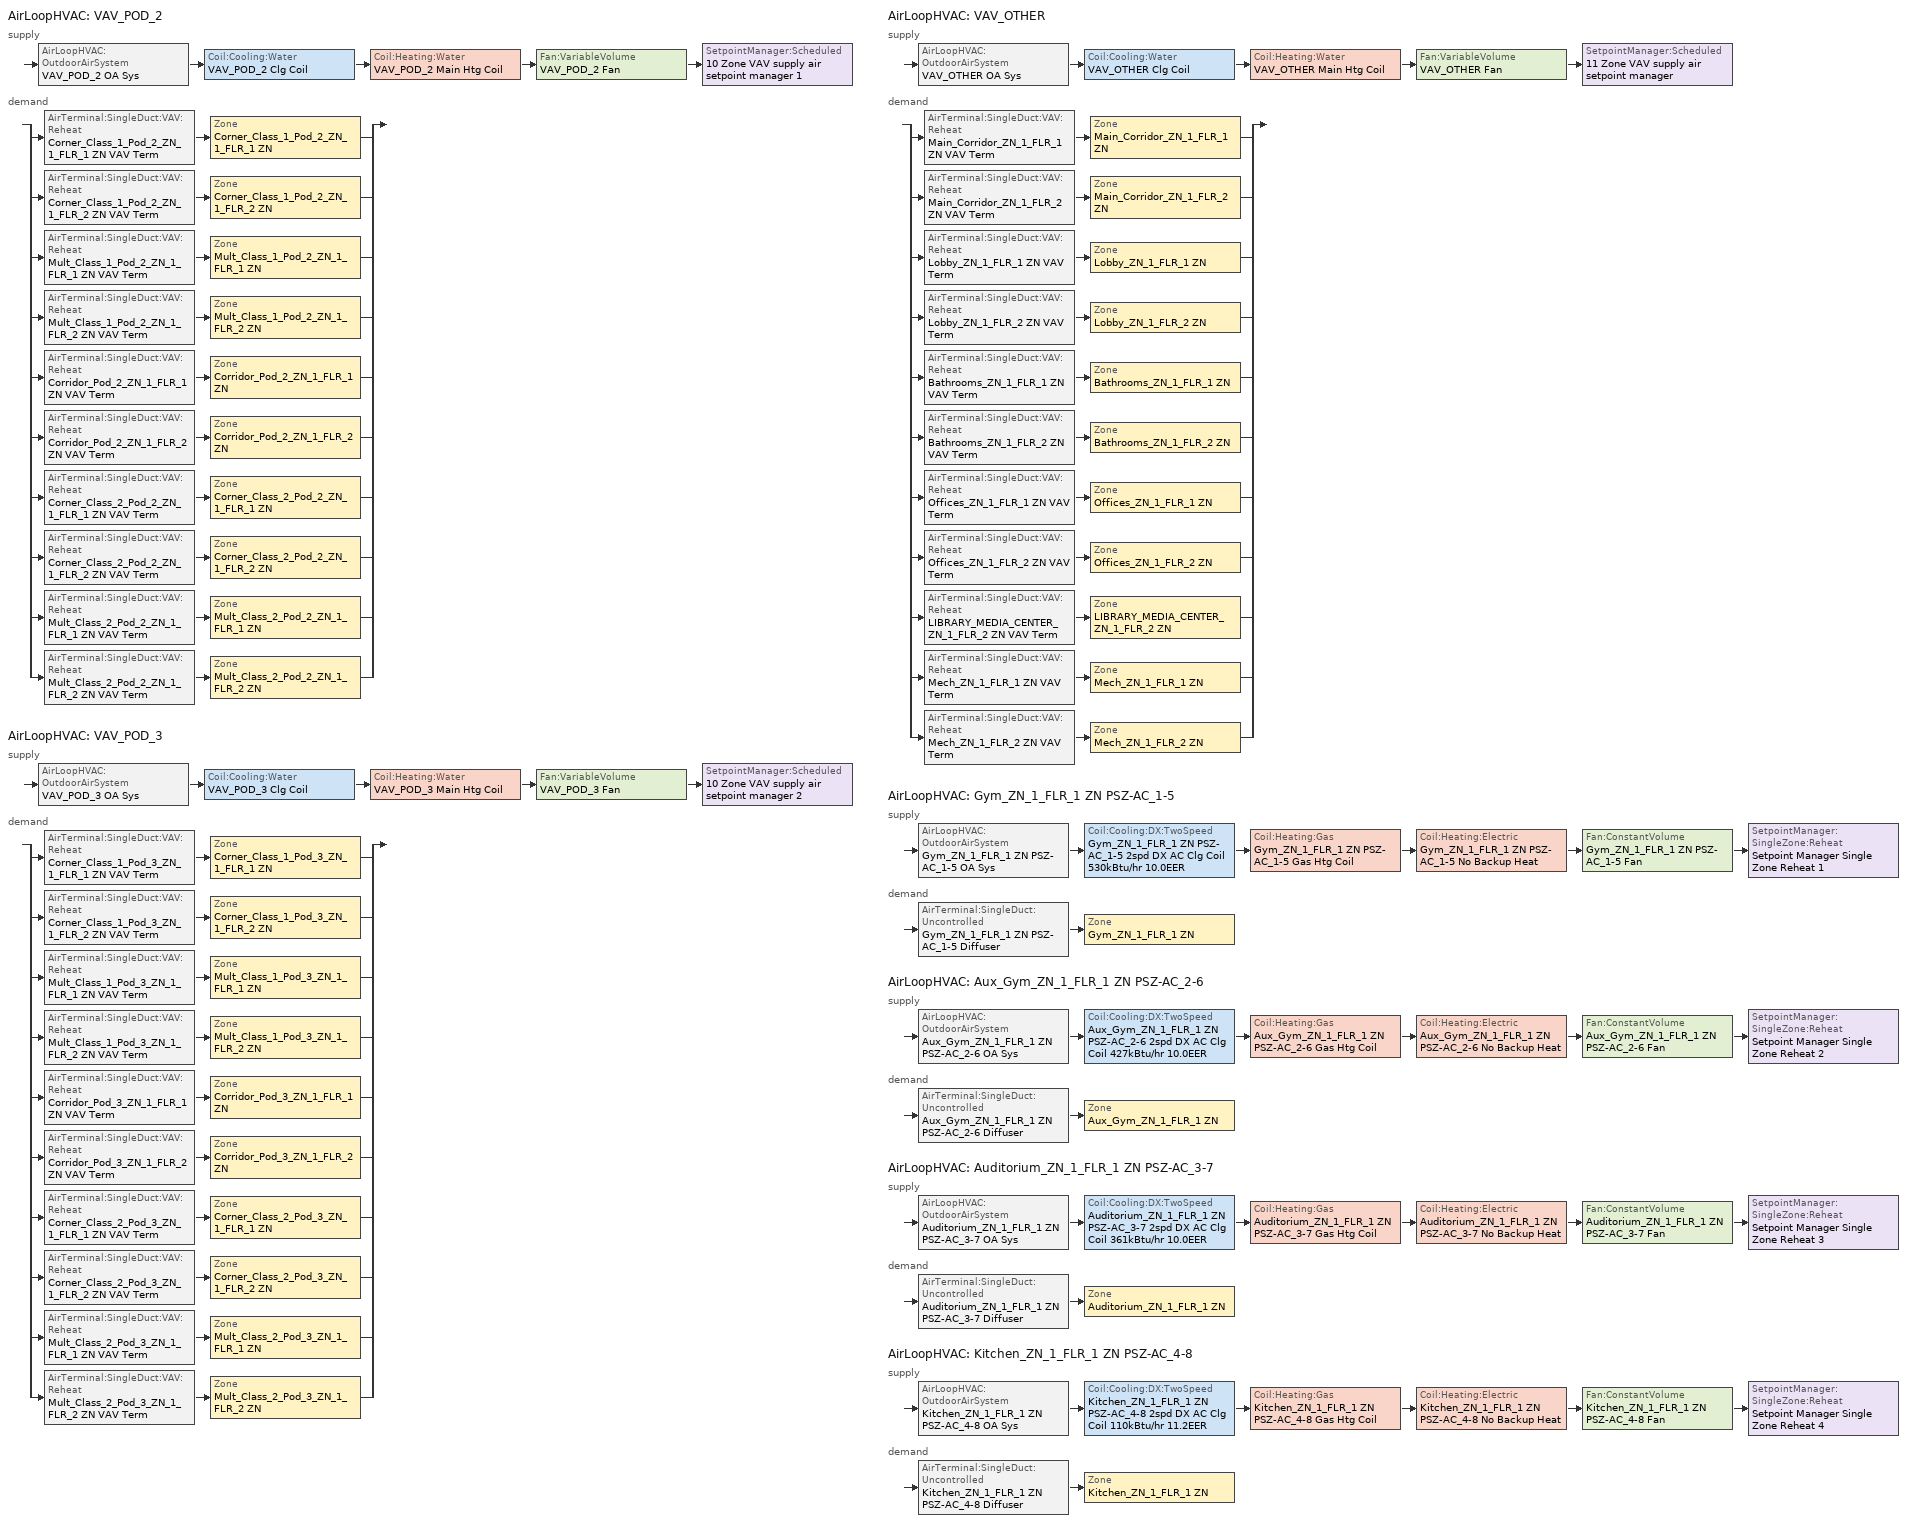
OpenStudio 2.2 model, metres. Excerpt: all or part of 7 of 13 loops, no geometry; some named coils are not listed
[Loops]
AirLoopHVAC 'VAV_POD_2'
 supply: AirLoopHVAC:OutdoorAirSystem 'VAV_POD_2 OA Sys' > Coil:Cooling:Water 'VAV_POD_2 Clg Coil' > Coil:Heating:Water 'VAV_POD_2 Main Htg Coil' > Fan:VariableVolume 'VAV_POD_2 Fan' > SetpointManager:Scheduled '10 Zone VAV supply air setpoint manager 1'
 demand: split
  | AirTerminal:SingleDuct:VAV:Reheat 'Corner_Class_1_Pod_2_ZN_1_FLR_1 ZN VAV Term' > Zone 'Corner_Class_1_Pod_2_ZN_1_FLR_1 ZN'
  | AirTerminal:SingleDuct:VAV:Reheat 'Corner_Class_1_Pod_2_ZN_1_FLR_2 ZN VAV Term' > Zone 'Corner_Class_1_Pod_2_ZN_1_FLR_2 ZN'
  | AirTerminal:SingleDuct:VAV:Reheat 'Mult_Class_1_Pod_2_ZN_1_FLR_1 ZN VAV Term' > Zone 'Mult_Class_1_Pod_2_ZN_1_FLR_1 ZN'
  | AirTerminal:SingleDuct:VAV:Reheat 'Mult_Class_1_Pod_2_ZN_1_FLR_2 ZN VAV Term' > Zone 'Mult_Class_1_Pod_2_ZN_1_FLR_2 ZN'
  | AirTerminal:SingleDuct:VAV:Reheat 'Corridor_Pod_2_ZN_1_FLR_1 ZN VAV Term' > Zone 'Corridor_Pod_2_ZN_1_FLR_1 ZN'
  | AirTerminal:SingleDuct:VAV:Reheat 'Corridor_Pod_2_ZN_1_FLR_2 ZN VAV Term' > Zone 'Corridor_Pod_2_ZN_1_FLR_2 ZN'
  | AirTerminal:SingleDuct:VAV:Reheat 'Corner_Class_2_Pod_2_ZN_1_FLR_1 ZN VAV Term' > Zone 'Corner_Class_2_Pod_2_ZN_1_FLR_1 ZN'
  | AirTerminal:SingleDuct:VAV:Reheat 'Corner_Class_2_Pod_2_ZN_1_FLR_2 ZN VAV Term' > Zone 'Corner_Class_2_Pod_2_ZN_1_FLR_2 ZN'
  | AirTerminal:SingleDuct:VAV:Reheat 'Mult_Class_2_Pod_2_ZN_1_FLR_1 ZN VAV Term' > Zone 'Mult_Class_2_Pod_2_ZN_1_FLR_1 ZN'
  | AirTerminal:SingleDuct:VAV:Reheat 'Mult_Class_2_Pod_2_ZN_1_FLR_2 ZN VAV Term' > Zone 'Mult_Class_2_Pod_2_ZN_1_FLR_2 ZN'
AirLoopHVAC 'VAV_POD_3'
 supply: AirLoopHVAC:OutdoorAirSystem 'VAV_POD_3 OA Sys' > Coil:Cooling:Water 'VAV_POD_3 Clg Coil' > Coil:Heating:Water 'VAV_POD_3 Main Htg Coil' > Fan:VariableVolume 'VAV_POD_3 Fan' > SetpointManager:Scheduled '10 Zone VAV supply air setpoint manager 2'
 demand: split
  | AirTerminal:SingleDuct:VAV:Reheat 'Corner_Class_1_Pod_3_ZN_1_FLR_1 ZN VAV Term' > Zone 'Corner_Class_1_Pod_3_ZN_1_FLR_1 ZN'
  | AirTerminal:SingleDuct:VAV:Reheat 'Corner_Class_1_Pod_3_ZN_1_FLR_2 ZN VAV Term' > Zone 'Corner_Class_1_Pod_3_ZN_1_FLR_2 ZN'
  | AirTerminal:SingleDuct:VAV:Reheat 'Mult_Class_1_Pod_3_ZN_1_FLR_1 ZN VAV Term' > Zone 'Mult_Class_1_Pod_3_ZN_1_FLR_1 ZN'
  | AirTerminal:SingleDuct:VAV:Reheat 'Mult_Class_1_Pod_3_ZN_1_FLR_2 ZN VAV Term' > Zone 'Mult_Class_1_Pod_3_ZN_1_FLR_2 ZN'
  | AirTerminal:SingleDuct:VAV:Reheat 'Corridor_Pod_3_ZN_1_FLR_1 ZN VAV Term' > Zone 'Corridor_Pod_3_ZN_1_FLR_1 ZN'
  | AirTerminal:SingleDuct:VAV:Reheat 'Corridor_Pod_3_ZN_1_FLR_2 ZN VAV Term' > Zone 'Corridor_Pod_3_ZN_1_FLR_2 ZN'
  | AirTerminal:SingleDuct:VAV:Reheat 'Corner_Class_2_Pod_3_ZN_1_FLR_1 ZN VAV Term' > Zone 'Corner_Class_2_Pod_3_ZN_1_FLR_1 ZN'
  | AirTerminal:SingleDuct:VAV:Reheat 'Corner_Class_2_Pod_3_ZN_1_FLR_2 ZN VAV Term' > Zone 'Corner_Class_2_Pod_3_ZN_1_FLR_2 ZN'
  | AirTerminal:SingleDuct:VAV:Reheat 'Mult_Class_2_Pod_3_ZN_1_FLR_1 ZN VAV Term' > Zone 'Mult_Class_2_Pod_3_ZN_1_FLR_1 ZN'
  | AirTerminal:SingleDuct:VAV:Reheat 'Mult_Class_2_Pod_3_ZN_1_FLR_2 ZN VAV Term' > Zone 'Mult_Class_2_Pod_3_ZN_1_FLR_2 ZN'
AirLoopHVAC 'VAV_OTHER'
 supply: AirLoopHVAC:OutdoorAirSystem 'VAV_OTHER OA Sys' > Coil:Cooling:Water 'VAV_OTHER Clg Coil' > Coil:Heating:Water 'VAV_OTHER Main Htg Coil' > Fan:VariableVolume 'VAV_OTHER Fan' > SetpointManager:Scheduled '11 Zone VAV supply air setpoint manager'
 demand: split
  | AirTerminal:SingleDuct:VAV:Reheat 'Main_Corridor_ZN_1_FLR_1 ZN VAV Term' > Zone 'Main_Corridor_ZN_1_FLR_1 ZN'
  | AirTerminal:SingleDuct:VAV:Reheat 'Main_Corridor_ZN_1_FLR_2 ZN VAV Term' > Zone 'Main_Corridor_ZN_1_FLR_2 ZN'
  | AirTerminal:SingleDuct:VAV:Reheat 'Lobby_ZN_1_FLR_1 ZN VAV Term' > Zone 'Lobby_ZN_1_FLR_1 ZN'
  | AirTerminal:SingleDuct:VAV:Reheat 'Lobby_ZN_1_FLR_2 ZN VAV Term' > Zone 'Lobby_ZN_1_FLR_2 ZN'
  | AirTerminal:SingleDuct:VAV:Reheat 'Bathrooms_ZN_1_FLR_1 ZN VAV Term' > Zone 'Bathrooms_ZN_1_FLR_1 ZN'
  | AirTerminal:SingleDuct:VAV:Reheat 'Bathrooms_ZN_1_FLR_2 ZN VAV Term' > Zone 'Bathrooms_ZN_1_FLR_2 ZN'
  | AirTerminal:SingleDuct:VAV:Reheat 'Offices_ZN_1_FLR_1 ZN VAV Term' > Zone 'Offices_ZN_1_FLR_1 ZN'
  | AirTerminal:SingleDuct:VAV:Reheat 'Offices_ZN_1_FLR_2 ZN VAV Term' > Zone 'Offices_ZN_1_FLR_2 ZN'
  | AirTerminal:SingleDuct:VAV:Reheat 'LIBRARY_MEDIA_CENTER_ZN_1_FLR_2 ZN VAV Term' > Zone 'LIBRARY_MEDIA_CENTER_ZN_1_FLR_2 ZN'
  | AirTerminal:SingleDuct:VAV:Reheat 'Mech_ZN_1_FLR_1 ZN VAV Term' > Zone 'Mech_ZN_1_FLR_1 ZN'
  | AirTerminal:SingleDuct:VAV:Reheat 'Mech_ZN_1_FLR_2 ZN VAV Term' > Zone 'Mech_ZN_1_FLR_2 ZN'
AirLoopHVAC 'Gym_ZN_1_FLR_1 ZN PSZ-AC_1-5'
 supply: AirLoopHVAC:OutdoorAirSystem 'Gym_ZN_1_FLR_1 ZN PSZ-AC_1-5 OA Sys' > Coil:Cooling:DX:TwoSpeed 'Gym_ZN_1_FLR_1 ZN PSZ-AC_1-5 2spd DX AC Clg Coil 530kBtu/hr 10.0EER' > Coil:Heating:Gas 'Gym_ZN_1_FLR_1 ZN PSZ-AC_1-5 Gas Htg Coil' > Coil:Heating:Electric 'Gym_ZN_1_FLR_1 ZN PSZ-AC_1-5 No Backup Heat' > Fan:ConstantVolume 'Gym_ZN_1_FLR_1 ZN PSZ-AC_1-5 Fan' > SetpointManager:SingleZone:Reheat 'Setpoint Manager Single Zone Reheat 1'
 demand: AirTerminal:SingleDuct:Uncontrolled 'Gym_ZN_1_FLR_1 ZN PSZ-AC_1-5 Diffuser' > Zone 'Gym_ZN_1_FLR_1 ZN'
AirLoopHVAC 'Aux_Gym_ZN_1_FLR_1 ZN PSZ-AC_2-6'
 supply: AirLoopHVAC:OutdoorAirSystem 'Aux_Gym_ZN_1_FLR_1 ZN PSZ-AC_2-6 OA Sys' > Coil:Cooling:DX:TwoSpeed 'Aux_Gym_ZN_1_FLR_1 ZN PSZ-AC_2-6 2spd DX AC Clg Coil 427kBtu/hr 10.0EER' > Coil:Heating:Gas 'Aux_Gym_ZN_1_FLR_1 ZN PSZ-AC_2-6 Gas Htg Coil' > Coil:Heating:Electric 'Aux_Gym_ZN_1_FLR_1 ZN PSZ-AC_2-6 No Backup Heat' > Fan:ConstantVolume 'Aux_Gym_ZN_1_FLR_1 ZN PSZ-AC_2-6 Fan' > SetpointManager:SingleZone:Reheat 'Setpoint Manager Single Zone Reheat 2'
 demand: AirTerminal:SingleDuct:Uncontrolled 'Aux_Gym_ZN_1_FLR_1 ZN PSZ-AC_2-6 Diffuser' > Zone 'Aux_Gym_ZN_1_FLR_1 ZN'
AirLoopHVAC 'Auditorium_ZN_1_FLR_1 ZN PSZ-AC_3-7'
 supply: AirLoopHVAC:OutdoorAirSystem 'Auditorium_ZN_1_FLR_1 ZN PSZ-AC_3-7 OA Sys' > Coil:Cooling:DX:TwoSpeed 'Auditorium_ZN_1_FLR_1 ZN PSZ-AC_3-7 2spd DX AC Clg Coil 361kBtu/hr 10.0EER' > Coil:Heating:Gas 'Auditorium_ZN_1_FLR_1 ZN PSZ-AC_3-7 Gas Htg Coil' > Coil:Heating:Electric 'Auditorium_ZN_1_FLR_1 ZN PSZ-AC_3-7 No Backup Heat' > Fan:ConstantVolume 'Auditorium_ZN_1_FLR_1 ZN PSZ-AC_3-7 Fan' > SetpointManager:SingleZone:Reheat 'Setpoint Manager Single Zone Reheat 3'
 demand: AirTerminal:SingleDuct:Uncontrolled 'Auditorium_ZN_1_FLR_1 ZN PSZ-AC_3-7 Diffuser' > Zone 'Auditorium_ZN_1_FLR_1 ZN'
AirLoopHVAC 'Kitchen_ZN_1_FLR_1 ZN PSZ-AC_4-8'
 supply: AirLoopHVAC:OutdoorAirSystem 'Kitchen_ZN_1_FLR_1 ZN PSZ-AC_4-8 OA Sys' > Coil:Cooling:DX:TwoSpeed 'Kitchen_ZN_1_FLR_1 ZN PSZ-AC_4-8 2spd DX AC Clg Coil 110kBtu/hr 11.2EER' > Coil:Heating:Gas 'Kitchen_ZN_1_FLR_1 ZN PSZ-AC_4-8 Gas Htg Coil' > Coil:Heating:Electric 'Kitchen_ZN_1_FLR_1 ZN PSZ-AC_4-8 No Backup Heat' > Fan:ConstantVolume 'Kitchen_ZN_1_FLR_1 ZN PSZ-AC_4-8 Fan' > SetpointManager:SingleZone:Reheat 'Setpoint Manager Single Zone Reheat 4'
 demand: AirTerminal:SingleDuct:Uncontrolled 'Kitchen_ZN_1_FLR_1 ZN PSZ-AC_4-8 Diffuser' > Zone 'Kitchen_ZN_1_FLR_1 ZN'
[Sizing:Zone] Zone Cooling Design Supply Air Temperature Input Method=SupplyAirTemperature; Zone Cooling Design Supply Air Temperature {C}=12.8; Zone Cooling Design Supply Air Temperature Difference {deltaC}=11.11; Zone Heating Design Supply Air Temperature Input Method=SupplyAirTemperature; Zone Heating Design Supply Air Temperature {C}=40; Zone Heating Design Supply Air Temperature Difference {deltaC}=11.11; Zone Cooling Design Supply Air Humidity Ratio {kg-H2O/kg-air}=0.0085; Zone Heating Design Supply Air Humidity Ratio {kg-H2O/kg-air}=0.008; Cooling Design Air Flow Method=DesignDay; Heating Design Air Flow Method=DesignDay; Account for Dedicated Outdoor Air System=No; Dedicated Outdoor Air System Control Strategy=NeutralSupplyAir; Dedicated Outdoor Air Low Setpoint Temperature for Design {C}=autosize; Dedicated Outdoor Air High Setpoint Temperature for Design {C}=autosize
Auditorium_ZN_1_FLR_1 ZN; Aux_Gym_ZN_1_FLR_1 ZN; Bathrooms_ZN_1_FLR_1 ZN; Bathrooms_ZN_1_FLR_2 ZN; Corner_Class_1_Pod_2_ZN_1_FLR_1 ZN; Corner_Class_1_Pod_2_ZN_1_FLR_2 ZN; Corner_Class_1_Pod_3_ZN_1_FLR_1 ZN; Corner_Class_1_Pod_3_ZN_1_FLR_2 ZN; Corner_Class_2_Pod_2_ZN_1_FLR_1 ZN; Corner_Class_2_Pod_2_ZN_1_FLR_2 ZN; Corner_Class_2_Pod_3_ZN_1_FLR_1 ZN; Corner_Class_2_Pod_3_ZN_1_FLR_2 ZN; Corridor_Pod_2_ZN_1_FLR_1 ZN; Corridor_Pod_2_ZN_1_FLR_2 ZN; Corridor_Pod_3_ZN_1_FLR_1 ZN; Corridor_Pod_3_ZN_1_FLR_2 ZN; Gym_ZN_1_FLR_1 ZN; Kitchen_ZN_1_FLR_1 ZN; LIBRARY_MEDIA_CENTER_ZN_1_FLR_2 ZN; Lobby_ZN_1_FLR_1 ZN; Lobby_ZN_1_FLR_2 ZN; Main_Corridor_ZN_1_FLR_1 ZN; Main_Corridor_ZN_1_FLR_2 ZN; Mech_ZN_1_FLR_1 ZN; Mech_ZN_1_FLR_2 ZN; Mult_Class_1_Pod_2_ZN_1_FLR_1 ZN; Mult_Class_1_Pod_2_ZN_1_FLR_2 ZN; Mult_Class_1_Pod_3_ZN_1_FLR_1 ZN; Mult_Class_1_Pod_3_ZN_1_FLR_2 ZN; Mult_Class_2_Pod_2_ZN_1_FLR_1 ZN; Mult_Class_2_Pod_2_ZN_1_FLR_2 ZN; Mult_Class_2_Pod_3_ZN_1_FLR_1 ZN; Mult_Class_2_Pod_3_ZN_1_FLR_2 ZN; Offices_ZN_1_FLR_1 ZN; Offices_ZN_1_FLR_2 ZN
[Zone equipment]
Auditorium_ZN_1_FLR_1 ZN: Auditorium_ZN_1_FLR_1 ZN PSZ-AC_3-7 Diffuser
Aux_Gym_ZN_1_FLR_1 ZN: Aux_Gym_ZN_1_FLR_1 ZN PSZ-AC_2-6 Diffuser
Bathrooms_ZN_1_FLR_1 ZN: Bathrooms_ZN_1_FLR_1 ZN VAV Term, Bathrooms_ZN_1_FLR_1 ZN Exhaust Fan
Bathrooms_ZN_1_FLR_2 ZN: Bathrooms_ZN_1_FLR_2 ZN VAV Term, Bathrooms_ZN_1_FLR_2 ZN Exhaust Fan
Corner_Class_1_Pod_2_ZN_1_FLR_1 ZN: Corner_Class_1_Pod_2_ZN_1_FLR_1 ZN VAV Term
Corner_Class_1_Pod_2_ZN_1_FLR_2 ZN: Corner_Class_1_Pod_2_ZN_1_FLR_2 ZN VAV Term
Corner_Class_1_Pod_3_ZN_1_FLR_1 ZN: Corner_Class_1_Pod_3_ZN_1_FLR_1 ZN VAV Term
Corner_Class_1_Pod_3_ZN_1_FLR_2 ZN: Corner_Class_1_Pod_3_ZN_1_FLR_2 ZN VAV Term
Corner_Class_2_Pod_2_ZN_1_FLR_1 ZN: Corner_Class_2_Pod_2_ZN_1_FLR_1 ZN VAV Term
Corner_Class_2_Pod_2_ZN_1_FLR_2 ZN: Corner_Class_2_Pod_2_ZN_1_FLR_2 ZN VAV Term
Corner_Class_2_Pod_3_ZN_1_FLR_1 ZN: Corner_Class_2_Pod_3_ZN_1_FLR_1 ZN VAV Term
Corner_Class_2_Pod_3_ZN_1_FLR_2 ZN: Corner_Class_2_Pod_3_ZN_1_FLR_2 ZN VAV Term
Corridor_Pod_2_ZN_1_FLR_1 ZN: Corridor_Pod_2_ZN_1_FLR_1 ZN VAV Term
Corridor_Pod_2_ZN_1_FLR_2 ZN: Corridor_Pod_2_ZN_1_FLR_2 ZN VAV Term
Corridor_Pod_3_ZN_1_FLR_1 ZN: Corridor_Pod_3_ZN_1_FLR_1 ZN VAV Term
Corridor_Pod_3_ZN_1_FLR_2 ZN: Corridor_Pod_3_ZN_1_FLR_2 ZN VAV Term
Gym_ZN_1_FLR_1 ZN: Gym_ZN_1_FLR_1 ZN PSZ-AC_1-5 Diffuser
Kitchen_ZN_1_FLR_1 ZN: Kitchen_ZN_1_FLR_1 ZN PSZ-AC_4-8 Diffuser, Kitchen_ZN_1_FLR_1 ZN Exhaust Fan
LIBRARY_MEDIA_CENTER_ZN_1_FLR_2 ZN: LIBRARY_MEDIA_CENTER_ZN_1_FLR_2 ZN VAV Term
Lobby_ZN_1_FLR_1 ZN: Lobby_ZN_1_FLR_1 ZN VAV Term
Lobby_ZN_1_FLR_2 ZN: Lobby_ZN_1_FLR_2 ZN VAV Term
Main_Corridor_ZN_1_FLR_1 ZN: Main_Corridor_ZN_1_FLR_1 ZN VAV Term
Main_Corridor_ZN_1_FLR_2 ZN: Main_Corridor_ZN_1_FLR_2 ZN VAV Term
Mech_ZN_1_FLR_1 ZN: Mech_ZN_1_FLR_1 ZN VAV Term
Mech_ZN_1_FLR_2 ZN: Mech_ZN_1_FLR_2 ZN VAV Term
Mult_Class_1_Pod_2_ZN_1_FLR_1 ZN: Mult_Class_1_Pod_2_ZN_1_FLR_1 ZN VAV Term
Mult_Class_1_Pod_2_ZN_1_FLR_2 ZN: Mult_Class_1_Pod_2_ZN_1_FLR_2 ZN VAV Term
Mult_Class_1_Pod_3_ZN_1_FLR_1 ZN: Mult_Class_1_Pod_3_ZN_1_FLR_1 ZN VAV Term
Mult_Class_1_Pod_3_ZN_1_FLR_2 ZN: Mult_Class_1_Pod_3_ZN_1_FLR_2 ZN VAV Term
Mult_Class_2_Pod_2_ZN_1_FLR_1 ZN: Mult_Class_2_Pod_2_ZN_1_FLR_1 ZN VAV Term
Mult_Class_2_Pod_2_ZN_1_FLR_2 ZN: Mult_Class_2_Pod_2_ZN_1_FLR_2 ZN VAV Term
Mult_Class_2_Pod_3_ZN_1_FLR_1 ZN: Mult_Class_2_Pod_3_ZN_1_FLR_1 ZN VAV Term
Mult_Class_2_Pod_3_ZN_1_FLR_2 ZN: Mult_Class_2_Pod_3_ZN_1_FLR_2 ZN VAV Term
Offices_ZN_1_FLR_1 ZN: Offices_ZN_1_FLR_1 ZN VAV Term
Offices_ZN_1_FLR_2 ZN: Offices_ZN_1_FLR_2 ZN VAV Term
[SetpointManager:Scheduled] Control Variable=Temperature
Name | Schedule
10 Zone VAV supply air setpoint manager 1 | Supply Air Temp - 55.04F 1
10 Zone VAV supply air setpoint manager 2 | Supply Air Temp - 55.04F 2
11 Zone VAV supply air setpoint manager | Supply Air Temp - 55.04F 3
[AirLoopHVAC] Availability Schedule=SchoolSecondary HVACOperationSchd; Design Supply Air Flow Rate {m3/s}=AutoSize
Name | Availability Manager
VAV_POD_2 | Availability Manager Night Cycle 2
VAV_POD_3 | Availability Manager Night Cycle 3
VAV_OTHER | Availability Manager Night Cycle 4
Gym_ZN_1_FLR_1 ZN PSZ-AC_1-5 | Availability Manager Night Cycle 5
Aux_Gym_ZN_1_FLR_1 ZN PSZ-AC_2-6 | Availability Manager Night Cycle 6
Auditorium_ZN_1_FLR_1 ZN PSZ-AC_3-7 | Availability Manager Night Cycle 7
Kitchen_ZN_1_FLR_1 ZN PSZ-AC_4-8 | Availability Manager Night Cycle 8
[Sizing:System] Type of Load to Size On=Sensible; Preheat Design Temperature {C}=7; Preheat Design Humidity Ratio {kg-H2O/kg-Air}=0.008; Precool Design Temperature {C}=12.8; Precool Design Humidity Ratio {kg-H2O/kg-Air}=0.008; Central Cooling Design Supply Air Temperature {C}=12.8; Sizing Option=Coincident; 100% Outdoor Air in Cooling=No; 100% Outdoor Air in Heating=No; Central Cooling Design Supply Air Humidity Ratio {kg-H2O/kg-Air}=0.0085; Central Heating Design Supply Air Humidity Ratio {kg-H2O/kg-Air}=0.008; Cooling Design Air Flow Method=DesignDay; Cooling Design Air Flow Rate {m3/s}=0; Heating Design Air Flow Method=DesignDay; Heating Design Air Flow Rate {m3/s}=0; System Outdoor Air Method=ZoneSum; Zone Maximum Outdoor Air Fraction=1; Cooling Supply Air Flow Rate Per Floor Area {m3/s-m2}=0.00996765; Cooling Fraction of Autosized Cooling Supply Air Flow Rate=1; Cooling Supply Air Flow Rate Per Unit Cooling Capacity {m3/s-W}=3.94755e-05; Heating Supply Air Flow Rate Per Floor Area {m3/s-m2}=0.00996765; Heating Fraction of Autosized Heating Supply Air Flow Rate=1; Heating Fraction of Autosized Cooling Supply Air Flow Rate=1; Heating Supply Air Flow Rate Per Unit Heating Capacity {m3/s-W}=3.15882e-05; Cooling Design Capacity Method=CoolingDesignCapacity; Cooling Design Capacity {W}=autosize; Cooling Design Capacity Per Floor Area {W/m2}=234.7; Fraction of Autosized Cooling Design Capacity=1; Heating Design Capacity Method=HeatingDesignCapacity; Heating Design Capacity {W}=autosize; Heating Design Capacity Per Floor Area {W/m2}=157; Fraction of Autosized Heating Design Capacity=1; Central Cooling Capacity Control Method=OnOff
Name | Design Outdoor Air Flow Rate {m3/s} | Minimum System Air Flow Ratio | Central Heating Design Supply Air Temperature {C}
VAV_POD_2; VAV_POD_3 | 9.493504 | 0.3 | 12.8
VAV_OTHER | 4.61027 | 0.3 | 12.8
Gym_ZN_1_FLR_1 ZN PSZ-AC_1-5; Aux_Gym_ZN_1_FLR_1 ZN PSZ-AC_2-6; Auditorium_ZN_1_FLR_1 ZN PSZ-AC_3-7; Kitchen_ZN_1_FLR_1 ZN PSZ-AC_4-8 | Autosize | 1 | 40
[Fan:VariableVolume] Availability Schedule=Always On Discrete; Pressure Rise {Pa}=1389.92; Maximum Flow Rate {m3/s}=Autosize; Fan Power Minimum Flow Rate Input Method=Fraction; Fan Power Minimum Flow Fraction=0.25; Fan Power Minimum Air Flow Rate {m3/s}=0; Motor In Airstream Fraction=1; Fan Power Coefficient 1=0.04076; Fan Power Coefficient 2=0.0881; Fan Power Coefficient 3=-0.0729; Fan Power Coefficient 4=0.9437; Fan Power Coefficient 5=0
Name | Fan Efficiency | Motor Efficiency
VAV_POD_2 Fan; VAV_POD_3 Fan | 0.6084 | 0.936
VAV_OTHER Fan | 0.61165 | 0.941
[Controller:OutdoorAir] Maximum Outdoor Air Flow Rate {m3/s}=Autosize; Economizer Control Type=NoEconomizer; Economizer Control Action Type=ModulateFlow; Economizer Maximum Limit Dry-Bulb Temperature {C}=28; Economizer Maximum Limit Enthalpy {J/kg}=64000; Economizer Minimum Limit Dry-Bulb Temperature {C}=-100; Lockout Type=NoLockout; Minimum Limit Type=FixedMinimum; Minimum Outdoor Air Schedule=Always On Discrete; High Humidity Control=No
Name | Minimum Outdoor Air Flow Rate {m3/s} | Controller Mechanical Ventilation | Heat Recovery Bypass Control Type
VAV_POD_2 OA Controller | autosize | VAV_POD_2 Vent Controller | BypassWhenOAFlowGreaterThanMinimum
VAV_POD_3 OA Controller | autosize | VAV_POD_3 Vent Controller | BypassWhenOAFlowGreaterThanMinimum
VAV_OTHER OA Controller | autosize | VAV_OTHER Vent Controller | BypassWhenOAFlowGreaterThanMinimum
Gym_ZN_1_FLR_1 ZN PSZ-AC_1-5 OA Sys Controller | 0 | Controller Mechanical Ventilation 1 | BypassWhenWithinEconomizerLimits
Aux_Gym_ZN_1_FLR_1 ZN PSZ-AC_2-6 OA Sys Controller | 0 | Controller Mechanical Ventilation 2 | BypassWhenWithinEconomizerLimits
Auditorium_ZN_1_FLR_1 ZN PSZ-AC_3-7 OA Sys Controller | 0 | Controller Mechanical Ventilation 3 | BypassWhenWithinEconomizerLimits
Kitchen_ZN_1_FLR_1 ZN PSZ-AC_4-8 OA Sys Controller | 0 | Controller Mechanical Ventilation 4 | BypassWhenWithinEconomizerLimits
[Controller:MechanicalVentilation] Availability Schedule=Always On Discrete; System Outdoor Air Method=ZoneSum
VAV_POD_2 Vent Controller; VAV_POD_3 Vent Controller; VAV_OTHER Vent Controller; Controller Mechanical Ventilation 1; Controller Mechanical Ventilation 2; Controller Mechanical Ventilation 3; Controller Mechanical Ventilation 4
[AirLoopHVAC:OutdoorAirSystem]
Name | Controller
VAV_POD_2 OA Sys | VAV_POD_2 OA Controller
VAV_POD_3 OA Sys | VAV_POD_3 OA Controller
VAV_OTHER OA Sys | VAV_OTHER OA Controller
Gym_ZN_1_FLR_1 ZN PSZ-AC_1-5 OA Sys | Gym_ZN_1_FLR_1 ZN PSZ-AC_1-5 OA Sys Controller
Aux_Gym_ZN_1_FLR_1 ZN PSZ-AC_2-6 OA Sys | Aux_Gym_ZN_1_FLR_1 ZN PSZ-AC_2-6 OA Sys Controller
Auditorium_ZN_1_FLR_1 ZN PSZ-AC_3-7 OA Sys | Auditorium_ZN_1_FLR_1 ZN PSZ-AC_3-7 OA Sys Controller
Kitchen_ZN_1_FLR_1 ZN PSZ-AC_4-8 OA Sys | Kitchen_ZN_1_FLR_1 ZN PSZ-AC_4-8 OA Sys Controller
[AvailabilityManager:NightCycle] Control Type=CycleOnAny; Thermostat Tolerance {deltaC}=1; Cycling Run Time {s}=3600
Availability Manager Night Cycle 2; Availability Manager Night Cycle 3; Availability Manager Night Cycle 4; Availability Manager Night Cycle 5; Availability Manager Night Cycle 6; Availability Manager Night Cycle 7; Availability Manager Night Cycle 8
[AirTerminal:SingleDuct:VAV:Reheat] Availability Schedule=Always On Discrete; Maximum Air Flow Rate {m3/s}=AutoSize; Zone Minimum Air Flow Input Method=Constant; Fixed Minimum Air Flow Rate {m3/s}=0; Maximum Hot Water or Steam Flow Rate {m3/s}=AutoSize; Minimum Hot Water or Steam Flow Rate {m3/s}=0; Convergence Tolerance=0.001; Damper Heating Action=ReverseWithLimits; Maximum Flow per Zone Floor Area During Reheat {m3/s-m2}=AutoSize; Maximum Flow Fraction During Reheat=0.5; Maximum Reheat Air Temperature {C}=40; Control For Outdoor Air=No
Name | Constant Minimum Air Flow Fraction | Reheat Coil
Corner_Class_1_Pod_2_ZN_1_FLR_1 ZN VAV Term | 0.7 | Corner_Class_1_Pod_2_ZN_1_FLR_1 ZN Rht Coil
Corner_Class_1_Pod_2_ZN_1_FLR_2 ZN VAV Term | 0.7 | Corner_Class_1_Pod_2_ZN_1_FLR_2 ZN Rht Coil
Mult_Class_1_Pod_2_ZN_1_FLR_1 ZN VAV Term | 0.902833 | Mult_Class_1_Pod_2_ZN_1_FLR_1 ZN Rht Coil
Mult_Class_1_Pod_2_ZN_1_FLR_2 ZN VAV Term | 0.7 | Mult_Class_1_Pod_2_ZN_1_FLR_2 ZN Rht Coil
Corridor_Pod_2_ZN_1_FLR_1 ZN VAV Term | 0.234222 | Corridor_Pod_2_ZN_1_FLR_1 ZN Rht Coil
Corridor_Pod_2_ZN_1_FLR_2 ZN VAV Term | 0.2 | Corridor_Pod_2_ZN_1_FLR_2 ZN Rht Coil
Corner_Class_2_Pod_2_ZN_1_FLR_1 ZN VAV Term | 0.7 | Corner_Class_2_Pod_2_ZN_1_FLR_1 ZN Rht Coil
Corner_Class_2_Pod_2_ZN_1_FLR_2 ZN VAV Term | 0.7 | Corner_Class_2_Pod_2_ZN_1_FLR_2 ZN Rht Coil
Mult_Class_2_Pod_2_ZN_1_FLR_1 ZN VAV Term | 0.902833 | Mult_Class_2_Pod_2_ZN_1_FLR_1 ZN Rht Coil
Mult_Class_2_Pod_2_ZN_1_FLR_2 ZN VAV Term | 0.7 | Mult_Class_2_Pod_2_ZN_1_FLR_2 ZN Rht Coil
Corner_Class_1_Pod_3_ZN_1_FLR_1 ZN VAV Term | 0.7 | Corner_Class_1_Pod_3_ZN_1_FLR_1 ZN Rht Coil
Corner_Class_1_Pod_3_ZN_1_FLR_2 ZN VAV Term | 0.7 | Corner_Class_1_Pod_3_ZN_1_FLR_2 ZN Rht Coil
Mult_Class_1_Pod_3_ZN_1_FLR_1 ZN VAV Term | 0.905228 | Mult_Class_1_Pod_3_ZN_1_FLR_1 ZN Rht Coil
Mult_Class_1_Pod_3_ZN_1_FLR_2 ZN VAV Term | 0.7 | Mult_Class_1_Pod_3_ZN_1_FLR_2 ZN Rht Coil
Corridor_Pod_3_ZN_1_FLR_1 ZN VAV Term | 0.232985 | Corridor_Pod_3_ZN_1_FLR_1 ZN Rht Coil
Corridor_Pod_3_ZN_1_FLR_2 ZN VAV Term | 0.2 | Corridor_Pod_3_ZN_1_FLR_2 ZN Rht Coil
Corner_Class_2_Pod_3_ZN_1_FLR_1 ZN VAV Term | 0.7 | Corner_Class_2_Pod_3_ZN_1_FLR_1 ZN Rht Coil
Corner_Class_2_Pod_3_ZN_1_FLR_2 ZN VAV Term | 0.7 | Corner_Class_2_Pod_3_ZN_1_FLR_2 ZN Rht Coil
Mult_Class_2_Pod_3_ZN_1_FLR_1 ZN VAV Term | 0.905228 | Mult_Class_2_Pod_3_ZN_1_FLR_1 ZN Rht Coil
Mult_Class_2_Pod_3_ZN_1_FLR_2 ZN VAV Term | 0.7 | Mult_Class_2_Pod_3_ZN_1_FLR_2 ZN Rht Coil
Main_Corridor_ZN_1_FLR_1 ZN VAV Term | 0.389674 | Main_Corridor_ZN_1_FLR_1 ZN Rht Coil
Main_Corridor_ZN_1_FLR_2 ZN VAV Term | 0.24088 | Main_Corridor_ZN_1_FLR_2 ZN Rht Coil
Lobby_ZN_1_FLR_1 ZN VAV Term | 0.358652 | Lobby_ZN_1_FLR_1 ZN Rht Coil
Lobby_ZN_1_FLR_2 ZN VAV Term | 0.220587 | Lobby_ZN_1_FLR_2 ZN Rht Coil
Bathrooms_ZN_1_FLR_1 ZN VAV Term | 0.301224 | Bathrooms_ZN_1_FLR_1 ZN Rht Coil
Bathrooms_ZN_1_FLR_2 ZN VAV Term | 0.201425 | Bathrooms_ZN_1_FLR_2 ZN Rht Coil
Offices_ZN_1_FLR_1 ZN VAV Term | 0.324711 | Offices_ZN_1_FLR_1 ZN Rht Coil
Offices_ZN_1_FLR_2 ZN VAV Term | 0.224627 | Offices_ZN_1_FLR_2 ZN Rht Coil
LIBRARY_MEDIA_CENTER_ZN_1_FLR_2 ZN VAV Term | 0.7 | LIBRARY_MEDIA_CENTER_ZN_1_FLR_2 ZN Rht Coil
Mech_ZN_1_FLR_1 ZN VAV Term | 0.377621 | Mech_ZN_1_FLR_1 ZN Rht Coil
Mech_ZN_1_FLR_2 ZN VAV Term | 0.680827 | Mech_ZN_1_FLR_2 ZN Rht Coil
[SetpointManager:SingleZone:Reheat] Minimum Supply Air Temperature {C}=10; Maximum Supply Air Temperature {C}=50
Name | Control Zone
Setpoint Manager Single Zone Reheat 1 | Gym_ZN_1_FLR_1 ZN
Setpoint Manager Single Zone Reheat 2 | Aux_Gym_ZN_1_FLR_1 ZN
Setpoint Manager Single Zone Reheat 3 | Auditorium_ZN_1_FLR_1 ZN
Setpoint Manager Single Zone Reheat 4 | Kitchen_ZN_1_FLR_1 ZN
[Fan:ConstantVolume] Availability Schedule=SchoolSecondary HVACOperationSchd; Maximum Flow Rate {m3/s}=AutoSize
Name | Fan Efficiency | Pressure Rise {Pa} | Motor Efficiency
Gym_ZN_1_FLR_1 ZN PSZ-AC_1-5 Fan; Aux_Gym_ZN_1_FLR_1 ZN PSZ-AC_2-6 Fan | 0.6006 | 1018.77 | 0.924
Auditorium_ZN_1_FLR_1 ZN PSZ-AC_3-7 Fan | 0.59605 | 1018.77 | 0.917
Kitchen_ZN_1_FLR_1 ZN PSZ-AC_4-8 Fan | 0.56225 | 622.722 | 0.865
[Coil:Heating:Gas] Availability Schedule=Always On Discrete; Gas Burner Efficiency=0.8; Nominal Capacity {W}=AutoSize; Parasitic Electric Load {W}=0; Parasitic Gas Load {W}=0
Gym_ZN_1_FLR_1 ZN PSZ-AC_1-5 Gas Htg Coil; Aux_Gym_ZN_1_FLR_1 ZN PSZ-AC_2-6 Gas Htg Coil; Auditorium_ZN_1_FLR_1 ZN PSZ-AC_3-7 Gas Htg Coil; Kitchen_ZN_1_FLR_1 ZN PSZ-AC_4-8 Gas Htg Coil
[Coil:Heating:Electric] Availability Schedule=Always Off Discrete; Nominal Capacity {W}=0
Gym_ZN_1_FLR_1 ZN PSZ-AC_1-5 No Backup Heat; Aux_Gym_ZN_1_FLR_1 ZN PSZ-AC_2-6 No Backup Heat; Auditorium_ZN_1_FLR_1 ZN PSZ-AC_3-7 No Backup Heat; Kitchen_ZN_1_FLR_1 ZN PSZ-AC_4-8 No Backup Heat
[Coil:Cooling:DX:TwoSpeed] Availability Schedule=Always On Discrete; Rated High Speed Total Cooling Capacity {W}=Autosize; Rated High Speed Sensible Heat Ratio=Autosize; Rated High Speed Air Flow Rate {m3/s}=Autosize; Rated Low Speed Total Cooling Capacity {W}=Autosize; Rated Low Speed Sensible Heat Ratio=0.69; Condenser Type=AirCooled; High Speed Evaporative Condenser Effectiveness=0; High Speed Evaporative Condenser Air Flow Rate {m3/s}=Autosize; High Speed Evaporative Condenser Pump Rated Power Consumption {W}=Autosize; Low Speed Evaporative Condenser Effectiveness=0; Low Speed Evaporative Condenser Air Flow Rate {m3/s}=Autosize; Low Speed Evaporative Condenser Pump Rated Power Consumption {W}=Autosize; Basin Heater Capacity {W/K}=10; Basin Heater Setpoint Temperature {C}=2
Name | Rated High Speed COP {W/W} | Total Cooling Capacity Function of Temperature Curve | Total Cooling Capacity Function of Flow Fraction Curve | Energy Input Ratio Function of Temperature Curve | Energy Input Ratio Function of Flow Fraction Curve | Part Load Fraction Correlation Curve | Rated Low Speed COP {W/W} | Low Speed Total Cooling Capacity Function of Temperature Curve | Low Speed Energy Input Ratio Function of Temperature Curve
Gym_ZN_1_FLR_1 ZN PSZ-AC_1-5 2spd DX AC Clg Coil 530kBtu/hr 10.0EER | 3.79567 | CoilClgDXQRatio_fTwbToadbSI 6 | CoilClgDXDblQRatio_fCFMRatio 3 | CoilClgDXEIRRatio_fTwbToadbSI 6 | CoilClgDXDblEIRRatio_fCFMRatio 3 | CoilClgDXEIRRatio_fQFrac 3 | 3.79567 | CoilClgDXQRatio_fTwbToadbSI 7 | CoilClgDXEIRRatio_fTwbToadbSI 7
Aux_Gym_ZN_1_FLR_1 ZN PSZ-AC_2-6 2spd DX AC Clg Coil 427kBtu/hr 10.0EER | 3.71438 | CoilClgDXQRatio_fTwbToadbSI 2 | CoilClgDXDblQRatio_fCFMRatio 1 | CoilClgDXEIRRatio_fTwbToadbSI 2 | CoilClgDXDblEIRRatio_fCFMRatio 1 | CoilClgDXEIRRatio_fQFrac 1 | 3.71438 | CoilClgDXQRatio_fTwbToadbSI 3 | CoilClgDXEIRRatio_fTwbToadbSI 3
Auditorium_ZN_1_FLR_1 ZN PSZ-AC_3-7 2spd DX AC Clg Coil 361kBtu/hr 10.0EER | 3.66315 | CoilClgDXQRatio_fTwbToadbSI | CoilClgDXDblQRatio_fCFMRatio | CoilClgDXEIRRatio_fTwbToadbSI | CoilClgDXDblEIRRatio_fCFMRatio | CoilClgDXEIRRatio_fQFrac | 3.66315 | CoilClgDXQRatio_fTwbToadbSI 1 | CoilClgDXEIRRatio_fTwbToadbSI 1
Kitchen_ZN_1_FLR_1 ZN PSZ-AC_4-8 2spd DX AC Clg Coil 110kBtu/hr 11.2EER | 3.88204 | CoilClgDXQRatio_fTwbToadbSI 8 | CoilClgDXDblQRatio_fCFMRatio 4 | CoilClgDXEIRRatio_fTwbToadbSI 8 | CoilClgDXDblEIRRatio_fCFMRatio 4 | CoilClgDXEIRRatio_fQFrac 4 | 3.88204 | CoilClgDXQRatio_fTwbToadbSI 9 | CoilClgDXEIRRatio_fTwbToadbSI 9
[AirTerminal:SingleDuct:Uncontrolled] Availability Schedule=Always On Discrete; Maximum Air Flow Rate {m3/s}=AutoSize
Gym_ZN_1_FLR_1 ZN PSZ-AC_1-5 Diffuser; Aux_Gym_ZN_1_FLR_1 ZN PSZ-AC_2-6 Diffuser; Auditorium_ZN_1_FLR_1 ZN PSZ-AC_3-7 Diffuser; Kitchen_ZN_1_FLR_1 ZN PSZ-AC_4-8 Diffuser
[Fan:ZoneExhaust] Fan Efficiency=0.385; Pressure Rise {Pa}=124.544; System Availability Manager Coupling Mode=Decoupled
Name | Availability Schedule | Maximum Flow Rate {m3/s} | Flow Fraction Schedule | Balanced Exhaust Fraction Schedule
Kitchen_ZN_1_FLR_1 ZN Exhaust Fan | SchoolSecondary Kitchen_Exhaust_SCH | 2.54852 | SchoolSecondary Kitchen_Exhaust_SCH_DCV | SchoolSecondary Kitchen Exhaust Fan Balanced Exhaust Fraction Schedule
Bathrooms_ZN_1_FLR_1 ZN Exhaust Fan; Bathrooms_ZN_1_FLR_2 ZN Exhaust Fan | SchoolSecondary Hours_of_operation | 0.283168
[Refrigeration:Case] Availability Schedule=Always On Discrete; Zone=Kitchen_ZN_1_FLR_1 ZN; Rated Ambient Temperature {C}=23.8889; Rated Ambient Relative Humidity {percent}=55; Rated Total Cooling Capacity per Unit Length {W/m}=734; Case Length {m}=7.32; Latent Case Credit Curve Type=CaseTemperatureMethod; Standard Case Lighting Power per Unit Length {W/m}=33; Case Lighting Schedule=SchoolSecondary BLDG_LIGHT_SCH; Fraction of Lighting Energy to Case=1; Anti-Sweat Heater Control Type=None; Humidity at Zero Anti-Sweat Heater Energy {percent}=0; Case Height {m}=0; Defrost Energy Correction Curve Type=None; Refrigerated Case Restocking Schedule=SchoolSecondary Kitchen_ZN_1_FLR_1_Case:1_WALKINFREEZER_WalkInStockingSched
Name | Rated Latent Heat Ratio | Rated Runtime Fraction | Case Operating Temperature {C} | Latent Case Credit Curve | Standard Case Fan Power per Unit Length {W/m} | Operating Case Fan Power per Unit Length {W/m} | Fraction of Anti-Sweat Heater Energy to Case | Case Defrost Power per Unit Length {W/m} | Case Defrost Type | Case Defrost Schedule | Case Defrost Drip-Down Schedule | Under Case HVAC Return Air Fraction | Case Credit Fraction Schedule
Kitchen_ZN_1_FLR_1 ZN Walkin Freezer | 0.1 | 0.4 | -23 | Single Shelf Horizontal Latent Energy Multiplier_After2004 | 68.3 | 68.3 | 0 | 410 | Electric | Refrigeration Defrost Schedule | Refrigeration Defrost DripDown Schedule | 0 | Refrigeration Case Credit Schedule
Kitchen_ZN_1_FLR_1 ZN Display Case | 0.08 | 0.85 | 2 | Multi Shelf Vertical Latent Energy Multiplier | 55 | 55 | 0.2 | 0 | OffCycle | Refrigeration Defrost Schedule 1 |  | 0.05
[Refrigeration:Condenser:AirCooled] Rated Subcooling Temperature Difference {deltaC}=0; Condenser Fan Speed Control Type=VariableSpeed; Rated Fan Power {W}=750; Minimum Fan Air Flow Ratio=0.25
Name | Rated Effective Total Heat Rejection Rate Curve
Refrigeration Condenser Air Cooled 1 | Refrigeration Condenser Air Cooled HR Curve
Refrigeration Condenser Air Cooled 2 | Refrigeration Condenser Air Cooled HR Curve 1
[Refrigeration:System] Minimum Condensing Temperature {C}=21; Refrigeration System Working Fluid Type=R404a; Suction Temperature Control Type=ConstantSuctionTemperature; Suction Piping Zone=Kitchen_ZN_1_FLR_1 ZN
Name | Refrigeration Condenser
Refrigeration System 1 | Refrigeration Condenser Air Cooled 1
Refrigeration System 2 | Refrigeration Condenser Air Cooled 2
[Schedule:Ruleset]
Name | Default Day Schedule | Summer Design Day Schedule | Winter Design Day Schedule
SchoolSecondary BLDG_LIGHT_SCH | SchoolSecondary BLDG_LIGHT_SCH Default | SchoolSecondary BLDG_LIGHT_SCH Summer Design Day | SchoolSecondary BLDG_LIGHT_SCH Winter Design Day
SchoolSecondary HVACOperationSchd | SchoolSecondary HVACOperationSchd Default | SchoolSecondary HVACOperationSchd Summer Design Day | SchoolSecondary HVACOperationSchd Winter Design Day
Supply Air Temp - 55.04F 1 | Supply Air Temp - 55.04F Default 1
Supply Air Temp - 55.04F 2 | Supply Air Temp - 55.04F Default 2
Supply Air Temp - 55.04F 3 | Supply Air Temp - 55.04F Default 3
SchoolSecondary Kitchen_Exhaust_SCH | SchoolSecondary Kitchen_Exhaust_SCH Default | SchoolSecondary Kitchen_Exhaust_SCH Summer Design Day | SchoolSecondary Kitchen_Exhaust_SCH Winter Design Day
SchoolSecondary Kitchen_Exhaust_SCH_DCV | SchoolSecondary Kitchen_Exhaust_SCH_DCV Default | SchoolSecondary Kitchen_Exhaust_SCH_DCV Summer Design Day | SchoolSecondary Kitchen_Exhaust_SCH_DCV Winter Design Day
SchoolSecondary Kitchen Exhaust Fan Balanced Exhaust Fraction Schedule | SchoolSecondary Kitchen Exhaust Fan Balanced Exhaust Fraction Schedule Default | SchoolSecondary Kitchen Exhaust Fan Balanced Exhaust Fraction Schedule Summer Design Day | SchoolSecondary Kitchen Exhaust Fan Balanced Exhaust Fraction Schedule Winter Design Day
SchoolSecondary Hours_of_operation | SchoolSecondary Hours_of_operation Default | SchoolSecondary Hours_of_operation Summer Design Day | SchoolSecondary Hours_of_operation Winter Design Day
Refrigeration Defrost Schedule | Refrigeration Defrost Schedule Default
Refrigeration Defrost DripDown Schedule | Refrigeration Defrost DripDown Schedule Default
Refrigeration Case Credit Schedule | Refrigeration Case Credit Schedule Default
SchoolSecondary Kitchen_ZN_1_FLR_1_Case:1_WALKINFREEZER_WalkInStockingSched | SchoolSecondary Kitchen_ZN_1_FLR_1_Case:1_WALKINFREEZER_WalkInStockingSched Default | SchoolSecondary Kitchen_ZN_1_FLR_1_Case:1_WALKINFREEZER_WalkInStockingSched Summer Design Day | SchoolSecondary Kitchen_ZN_1_FLR_1_Case:1_WALKINFREEZER_WalkInStockingSched Winter Design Day
Refrigeration Defrost Schedule 1 | Refrigeration Defrost Schedule Default 1
[Schedule:Day]
SchoolSecondary BLDG_LIGHT_SCH Default; SchoolSecondary BLDG_LIGHT_SCH Wknd Day; SchoolSecondary BLDG_LIGHT_SCH Wknd Day 1: 24, 0, 0.1773
SchoolSecondary BLDG_LIGHT_SCH Summer Design Day; SchoolSecondary Kitchen_Exhaust_SCH_DCV Default; SchoolSecondary Kitchen_Exhaust_SCH_DCV Winter Design Day; SchoolSecondary Kitchen_Exhaust_SCH_DCV Summer Design Day: 24, 0, 1
SchoolSecondary BLDG_LIGHT_SCH Wkdy Day; SchoolSecondary BLDG_LIGHT_SCH Wkdy Day 2: 7, 0, 0.1773, 21, 0, 0.9, 24, 0, 0.1773
SchoolSecondary BLDG_LIGHT_SCH Winter Design Day; SchoolSecondary HVACOperationSchd Default; SchoolSecondary Kitchen_Exhaust_SCH Default; SchoolSecondary Kitchen_Exhaust_SCH Wknd Day; SchoolSecondary Kitchen_Exhaust_SCH Wknd Day 1; SchoolSecondary Kitchen Exhaust Fan Balanced Exhaust Fraction Schedule Default; SchoolSecondary Kitchen Exhaust Fan Balanced Exhaust Fraction Schedule Wknd Day; SchoolSecondary Kitchen Exhaust Fan Balanced Exhaust Fraction Schedule Wknd Day 1; SchoolSecondary Hours_of_operation Default: 24, 0, 0
SchoolSecondary BLDG_LIGHT_SCH Wkdy Day 1: 8, 0, 0.1773, 20, 0, 0.5, 24, 0, 0.1773
SchoolSecondary HVACOperationSchd Winter Design Day; SchoolSecondary HVACOperationSchd Summer Design Day; SchoolSecondary HVACOperationSchd WntrDsn|SmrDsn|Wkdy Day; SchoolSecondary Hours_of_operation Winter Design Day; SchoolSecondary Hours_of_operation Summer Design Day; SchoolSecondary Hours_of_operation WntrDsn|SmrDsn|Wkdy Day: 7, 0, 0, 21, 0, 1, 24, 0, 0
Supply Air Temp - 55.04F Default 1; Supply Air Temp - 55.04F Default 2; Supply Air Temp - 55.04F Default 3: 24, 0, 12.8
SchoolSecondary Kitchen_Exhaust_SCH Wkdy Day: 8, 0, 0, 17, 0, 1, 24, 0, 0
SchoolSecondary Kitchen_Exhaust_SCH Winter Design Day; SchoolSecondary Kitchen_Exhaust_SCH Summer Design Day; SchoolSecondary Kitchen_Exhaust_SCH Wkdy Day 1; SchoolSecondary Kitchen_Exhaust_SCH Wkdy Day 2: 8, 0, 0, 21, 0, 1, 24, 0, 0
SchoolSecondary Kitchen Exhaust Fan Balanced Exhaust Fraction Schedule Wkdy Day: 8, 0, 0, 17, 0, 0.746296, 24, 0, 0
SchoolSecondary Kitchen Exhaust Fan Balanced Exhaust Fraction Schedule Winter Design Day; SchoolSecondary Kitchen Exhaust Fan Balanced Exhaust Fraction Schedule Summer Design Day; SchoolSecondary Kitchen Exhaust Fan Balanced Exhaust Fraction Schedule Wkdy Day 1; SchoolSecondary Kitchen Exhaust Fan Balanced Exhaust Fraction Schedule Wkdy Day 2: 8, 0, 0, 21, 0, 0.746296, 24, 0, 0
Refrigeration Defrost Schedule Default: 11, 0, 0, 11, 20, 1, 23, 0, 0, 23, 20, 1, 24, 0, 0
Refrigeration Defrost DripDown Schedule Default: 11, 0, 0, 11, 30, 1, 23, 0, 0, 23, 30, 1, 24, 0, 0
Refrigeration Case Credit Schedule Default: 7, 0, 0.2, 21, 0, 0.4, 24, 0, 0.2
SchoolSecondary Kitchen_ZN_1_FLR_1_Case:1_WALKINFREEZER_WalkInStockingSched Default: 4, 0, 0, 5, 0, 725, 6, 0, 417, 7, 0, 290, 24, 0, 0
SchoolSecondary Kitchen_ZN_1_FLR_1_Case:1_WALKINFREEZER_WalkInStockingSched Winter Design Day; SchoolSecondary Kitchen_ZN_1_FLR_1_Case:1_WALKINFREEZER_WalkInStockingSched Summer Design Day; SchoolSecondary Kitchen_ZN_1_FLR_1_Case:1_WALKINFREEZER_WalkInStockingSched WntrDsn|SmrDsn|Wknd|Mon|Wed|Thu Day: 4, 0, 0, 5, 0, 125, 6, 0, 117, 7, 0, 90, 19, 0, 0, 20, 0, 125, 21, 0, 117, 22, 0, 90, 24, 0, 0
Refrigeration Defrost Schedule Default 1: 23, 20, 0, 24, 0, 0
[Schedule:Rule] Date Specification Type=DateRange; Start Day=1
Name | Schedule Ruleset | Rule Order | Day Schedule | Apply Monday | Apply Tuesday | Apply Wednesday | Apply Thursday | Apply Friday | Start Month | End Month | End Day | Apply Sunday | Apply Saturday
Schedule Rule 7 | SchoolSecondary BLDG_LIGHT_SCH | 4 | SchoolSecondary BLDG_LIGHT_SCH Wkdy Day | Yes | Yes | Yes | Yes | Yes | 1 | 6 | 30
Schedule Rule 8 | SchoolSecondary BLDG_LIGHT_SCH | 3 | SchoolSecondary BLDG_LIGHT_SCH Wknd Day |  |  |  |  |  | 1 | 6 | 30 | Yes | Yes
Schedule Rule 9 | SchoolSecondary BLDG_LIGHT_SCH | 2 | SchoolSecondary BLDG_LIGHT_SCH Wkdy Day 1 | Yes | Yes | Yes | Yes | Yes | 7 | 9 | 1
Schedule Rule 10 | SchoolSecondary BLDG_LIGHT_SCH | 1 | SchoolSecondary BLDG_LIGHT_SCH Wknd Day 1 |  |  |  |  |  | 7 | 9 | 1 | Yes | Yes
Schedule Rule 11 | SchoolSecondary BLDG_LIGHT_SCH | 0 | SchoolSecondary BLDG_LIGHT_SCH Wkdy Day 2 | Yes | Yes | Yes | Yes | Yes | 9 | 12 | 31
Schedule Rule 87 | SchoolSecondary HVACOperationSchd | 0 | SchoolSecondary HVACOperationSchd WntrDsn|SmrDsn|Wkdy Day | Yes | Yes | Yes | Yes | Yes | 1 | 12 | 31
Schedule Rule 89 | SchoolSecondary Kitchen_Exhaust_SCH | 4 | SchoolSecondary Kitchen_Exhaust_SCH Wkdy Day | Yes | Yes | Yes | Yes | Yes | 1 | 6 | 30
Schedule Rule 90 | SchoolSecondary Kitchen_Exhaust_SCH | 3 | SchoolSecondary Kitchen_Exhaust_SCH Wknd Day |  |  |  |  |  | 1 | 6 | 30 | Yes | Yes
Schedule Rule 91 | SchoolSecondary Kitchen_Exhaust_SCH | 2 | SchoolSecondary Kitchen_Exhaust_SCH Wkdy Day 1 | Yes | Yes | Yes | Yes | Yes | 7 | 9 | 1
Schedule Rule 92 | SchoolSecondary Kitchen_Exhaust_SCH | 1 | SchoolSecondary Kitchen_Exhaust_SCH Wknd Day 1 |  |  |  |  |  | 7 | 9 | 1 | Yes | Yes
Schedule Rule 93 | SchoolSecondary Kitchen_Exhaust_SCH | 0 | SchoolSecondary Kitchen_Exhaust_SCH Wkdy Day 2 | Yes | Yes | Yes | Yes | Yes | 9 | 12 | 31
Schedule Rule 94 | SchoolSecondary Kitchen Exhaust Fan Balanced Exhaust Fraction Schedule | 4 | SchoolSecondary Kitchen Exhaust Fan Balanced Exhaust Fraction Schedule Wkdy Day | Yes | Yes | Yes | Yes | Yes | 1 | 6 | 30
Schedule Rule 95 | SchoolSecondary Kitchen Exhaust Fan Balanced Exhaust Fraction Schedule | 3 | SchoolSecondary Kitchen Exhaust Fan Balanced Exhaust Fraction Schedule Wknd Day |  |  |  |  |  | 1 | 6 | 30 | Yes | Yes
Schedule Rule 96 | SchoolSecondary Kitchen Exhaust Fan Balanced Exhaust Fraction Schedule | 2 | SchoolSecondary Kitchen Exhaust Fan Balanced Exhaust Fraction Schedule Wkdy Day 1 | Yes | Yes | Yes | Yes | Yes | 7 | 9 | 1
Schedule Rule 97 | SchoolSecondary Kitchen Exhaust Fan Balanced Exhaust Fraction Schedule | 1 | SchoolSecondary Kitchen Exhaust Fan Balanced Exhaust Fraction Schedule Wknd Day 1 |  |  |  |  |  | 7 | 9 | 1 | Yes | Yes
Schedule Rule 98 | SchoolSecondary Kitchen Exhaust Fan Balanced Exhaust Fraction Schedule | 0 | SchoolSecondary Kitchen Exhaust Fan Balanced Exhaust Fraction Schedule Wkdy Day 2 | Yes | Yes | Yes | Yes | Yes | 9 | 12 | 31
Schedule Rule 99 | SchoolSecondary Hours_of_operation | 0 | SchoolSecondary Hours_of_operation WntrDsn|SmrDsn|Wkdy Day | Yes | Yes | Yes | Yes | Yes | 1 | 12 | 31
Schedule Rule 100 | SchoolSecondary Kitchen_ZN_1_FLR_1_Case:1_WALKINFREEZER_WalkInStockingSched | 0 | SchoolSecondary Kitchen_ZN_1_FLR_1_Case:1_WALKINFREEZER_WalkInStockingSched WntrDsn|SmrDsn|Wknd|Mon|Wed|Thu Day | Yes |  | Yes | Yes |  | 1 | 12 | 31 | Yes | Yes
[Curve:Biquadratic] Minimum Value of x=13.89; Maximum Value of x=25; Minimum Value of y=23.89; Maximum Value of y=46.11; Minimum Curve Output=0.77
Name | Coefficient1 Constant | Coefficient2 x | Coefficient3 x**2 | Coefficient4 y | Coefficient5 y**2 | Coefficient6 x*y | Maximum Curve Output
CoilClgDXQRatio_fTwbToadbSI; CoilClgDXQRatio_fTwbToadbSI 1; CoilClgDXQRatio_fTwbToadbSI 2; CoilClgDXQRatio_fTwbToadbSI 3; CoilClgDXQRatio_fTwbToadbSI 6; CoilClgDXQRatio_fTwbToadbSI 7; CoilClgDXQRatio_fTwbToadbSI 8; CoilClgDXQRatio_fTwbToadbSI 9 | 0.86779 | 0.014245 | 0.000554 | -0.007569 | 3.2e-05 | -0.000191 | 1.29
CoilClgDXEIRRatio_fTwbToadbSI; CoilClgDXEIRRatio_fTwbToadbSI 1; CoilClgDXEIRRatio_fTwbToadbSI 2; CoilClgDXEIRRatio_fTwbToadbSI 3; CoilClgDXEIRRatio_fTwbToadbSI 6; CoilClgDXEIRRatio_fTwbToadbSI 7; CoilClgDXEIRRatio_fTwbToadbSI 8; CoilClgDXEIRRatio_fTwbToadbSI 9 | 0.116709 | 0.028458 | -0.000411 | 0.021422 | 0.000162 | -0.00068 | 1.33
[Schedule:Constant]
Name | Value
Always On Discrete | 1
Always Off Discrete | 0
[Curve:Cubic]
Name | Coefficient1 Constant | Coefficient2 x | Coefficient3 x**2 | Coefficient4 x**3 | Minimum Value of x | Maximum Value of x | Minimum Curve Output | Maximum Curve Output
Single Shelf Horizontal Latent Energy Multiplier_After2004 | 0.0236 | 0.0006 | 0 | 0 | -35 | 20
Multi Shelf Vertical Latent Energy Multiplier | 0.0265263 | 0.00107803 | -6.02558e-05 | 1.23732e-06 | -35 | 20
CoilClgDXDblQRatio_fCFMRatio; CoilClgDXDblQRatio_fCFMRatio 1; CoilClgDXDblQRatio_fCFMRatio 3; CoilClgDXDblQRatio_fCFMRatio 4 | 0.472786 | 1.243342 | -1.03871 | 0.322578 | -100 | 100 | 0.47
CoilClgDXDblEIRRatio_fCFMRatio; CoilClgDXDblEIRRatio_fCFMRatio 1; CoilClgDXDblEIRRatio_fCFMRatio 3; CoilClgDXDblEIRRatio_fCFMRatio 4 | 1.007948 | 0.345441 | -0.692289 | 0.338899 | 0 | 1
CoilClgDXEIRRatio_fQFrac; CoilClgDXEIRRatio_fQFrac 1; CoilClgDXEIRRatio_fQFrac 3; CoilClgDXEIRRatio_fQFrac 4 | 0 | 5.1091 | -8.5515 | 4.4744 | 0.7 | 1 | 0.92 | 1
[Curve:Linear] Coefficient1 Constant=0; Coefficient2 x=22000; Minimum Value of x=5; Maximum Value of x=22.2
Refrigeration Condenser Air Cooled HR Curve; Refrigeration Condenser Air Cooled HR Curve 1
